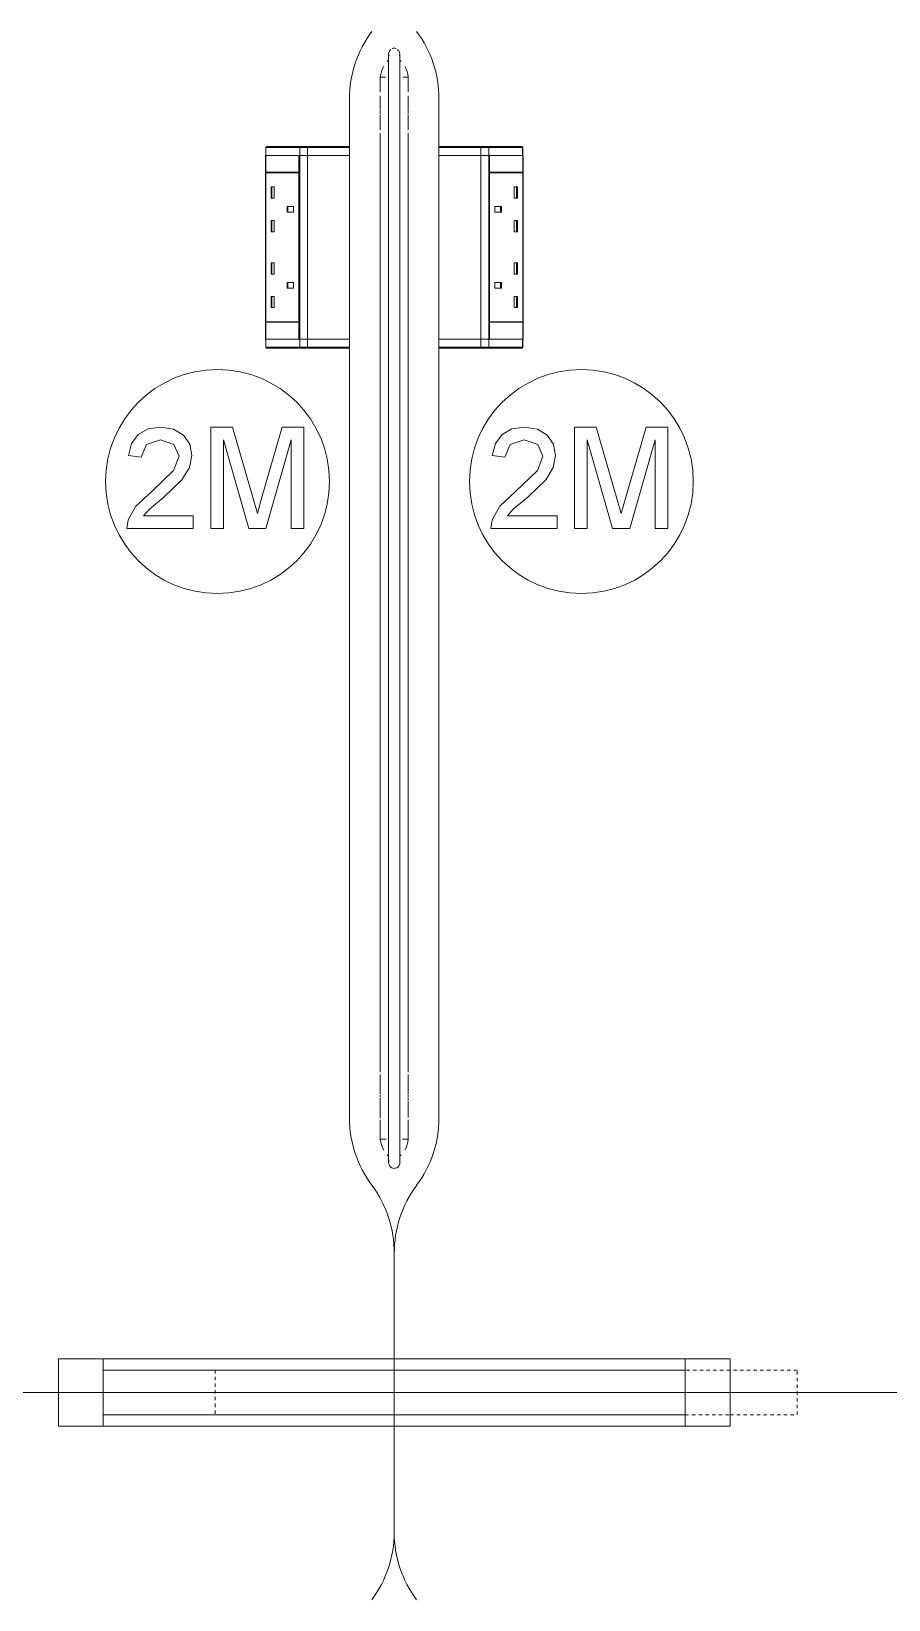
# Model space of a CAD drawing. Header units: millimetres. Extents: x 155927 to 317870, y -36033 to 97293.
# Drawn here: x 186019 to 186785, y 31223 to 32623 of the extents above; entities that cross this region are included whole.
import ezdxf

# ---------------------------------------------------------------- set-up
doc = ezdxf.new("R2010")
doc.units = ezdxf.units.MM
doc.header["$MEASUREMENT"] = 0
doc.linetypes.add('Dash', pattern=[6, 3, -3])
doc.layers.add('I-FURN', color=8, linetype='CONTINUOUS', lineweight=9)
doc.layers.add('I-FURN-HDLN', color=8, linetype='Dash', lineweight=9)

msp = doc.modelspace()

# ---------------------------------------------------------------- linework, layer by layer
at = {"layer": 'I-FURN'}
for p, q in [((186338.2, 32603.1), (186338.2, 32603.1)), ((186338.2, 32603.1), (186338.2, 32602.9)), ((186338.2, 32602.9), (186338.2, 32602.6)), ((186338.2, 32602.6), (186338.2, 32602.2)), ((186338.2, 32602.2), (186338.2, 32601.7)), ((186338.2, 32601.7), (186338.2, 32601.1)), ((186338.2, 32601.1), (186338.2, 32600.4)), ((186338.2, 32600.4), (186338.2, 32599.5)), ((186338.2, 32599.5), (186338.2, 32598.6)), ((186338.2, 32598.6), (186338.2, 32597.5)), ((186338.2, 32597.5), (186338.2, 32596.4)), ((186338.2, 32596.4), (186338.2, 32595.1)), ((186338.2, 32595.1), (186338.2, 32593.8)), ((186338.2, 32593.8), (186338.2, 32592.3)), ((186338.2, 32592.3), (186338.2, 32590.8)), ((186348.2, 32602.9), (186348.2, 32603.1)), ((186348.2, 32603.1), (186348.2, 32603.1)), ((186348.2, 32603.1), (186348.2, 32603.1)), ((186348.2, 32602.5), (186348.2, 32602.9)), ((186348.2, 32602.1), (186348.2, 32602.5)), ((186348.2, 32601.6), (186348.2, 32602.1)), ((186348.2, 32600.9), (186348.2, 32601.6)), ((186348.2, 32600.2), (186348.2, 32600.9)), ((186348.2, 32599.3), (186348.2, 32600.2)), ((186348.2, 32598.3), (186348.2, 32599.3)), ((186348.2, 32597.2), (186348.2, 32598.3)), ((186348.2, 32596.1), (186348.2, 32597.2)), ((186348.2, 32594.8), (186348.2, 32596.1)), ((186348.2, 32593.4), (186348.2, 32594.8)), ((186348.2, 32591.9), (186348.2, 32593.4)), ((186335.3, 32582.2), (186330.7, 32582.2)), ((186330.7, 32578.8), (186330.7, 32582.2)), ((186330.7, 32577.5), (186330.7, 32578.4)), ((186338.2, 32590.8), (186338.2, 32589.1)), ((186338.2, 32589.1), (186338.2, 32587.4)), ((186338.2, 32587.4), (186338.2, 32585.5)), ((186338.2, 32585.5), (186338.2, 32583.6)), ((186338.2, 32583.6), (186338.2, 32581.6)), ((186338.2, 32581.6), (186338.2, 32579.6)), ((186338.2, 32579.6), (186338.2, 32577.4)), ((186348.2, 32590.3), (186348.2, 32591.9)), ((186348.2, 32588.7), (186348.2, 32590.3)), ((186348.2, 32586.9), (186348.2, 32588.7)), ((186348.2, 32585), (186348.2, 32586.9)), ((186348.2, 32583.1), (186348.2, 32585)), ((186348.2, 32581.1), (186348.2, 32583.1)), ((186348.2, 32579), (186348.2, 32581.1)), ((186348.2, 32576.8), (186348.2, 32579)), ((186355.7, 32582.2), (186351.2, 32582.2)), ((186355.7, 32582.2), (186355.7, 32578.8)), ((186355.8, 32578.4), (186355.8, 32577.5)), ((186330.7, 32569.2), (186330.7, 32577.2)), ((186330.7, 32554.1), (186330.7, 32565.7)), ((186338.2, 32577.4), (186338.2, 32575.2)), ((186338.2, 32575.2), (186338.2, 32572.9)), ((186338.2, 32572.9), (186338.2, 32570.5)), ((186338.2, 32570.5), (186338.2, 32568.1)), ((186338.2, 32568.1), (186338.2, 32565.7)), ((186338.2, 32565.7), (186338.2, 32563.1)), ((186348.2, 32574.6), (186348.2, 32576.8)), ((186348.2, 32572.3), (186348.2, 32574.6)), ((186348.2, 32569.9), (186348.2, 32572.3)), ((186348.2, 32567.5), (186348.2, 32569.9)), ((186348.2, 32565), (186348.2, 32567.5)), ((186348.2, 32562.4), (186348.2, 32565)), ((186355.7, 32577.2), (186355.7, 32569.2)), ((186355.7, 32565.7), (186355.7, 32554.1)), ((186303.2, 32519.4), (186303.2, 32563.1)), ((186303.2, 32563.1), (186303.2, 32519.4)), ((186330.7, 32549.3), (186330.7, 32553.4)), ((186338.2, 32563.1), (186338.2, 32560.6)), ((186338.2, 32560.6), (186338.2, 32557.9)), ((186338.2, 32557.9), (186338.2, 32555.3)), ((186338.2, 32555.3), (186338.2, 32552.6)), ((186338.2, 32552.6), (186338.2, 32549.8)), ((186348.2, 32559.8), (186348.2, 32562.4)), ((186348.2, 32557.2), (186348.2, 32559.8)), ((186348.2, 32554.5), (186348.2, 32557.2)), ((186348.2, 32551.8), (186348.2, 32554.5)), ((186348.2, 32549.1), (186348.2, 32551.8)), ((186355.8, 32553.4), (186355.8, 32549.3)), ((186383.2, 32563.1), (186383.2, 32519.4)), ((186383.2, 32519.4), (186383.2, 32563.1)), ((186330.7, 32535.2), (186330.7, 32548.4)), ((186338.2, 32549.8), (186338.2, 32547.1)), ((186338.2, 32547.1), (186338.2, 32544.3)), ((186338.2, 32544.3), (186338.2, 32541.5)), ((186338.2, 32541.5), (186338.2, 32538.7)), ((186338.2, 32538.7), (186338.2, 32535.8)), ((186348.2, 32546.3), (186348.2, 32549.1)), ((186348.2, 32543.5), (186348.2, 32546.3)), ((186348.2, 32540.7), (186348.2, 32543.5)), ((186348.2, 32537.9), (186348.2, 32540.7)), ((186348.2, 32535.1), (186348.2, 32537.9)), ((186355.7, 32548.4), (186355.7, 32535.2)), ((186330.7, 31694.1), (186330.7, 32532.2)), ((186338.2, 32535.8), (186338.2, 32533)), ((186338.2, 32533), (186338.2, 32532.2)), ((186338.2, 32532.2), (186338.2, 31694.1)), ((186348.2, 32532.2), (186348.2, 32535.1)), ((186348.2, 31694.1), (186348.2, 32532.2)), ((186355.8, 32532.2), (186355.8, 31694.1)), ((186228.2, 32512.4), (186228.2, 32497.4)), ((186258, 32512.4), (186228.2, 32512.4)), ((186228.4, 32512.4), (186228.4, 32519.4)), ((186228.6, 32519.4), (186228.4, 32519.4)), ((186228.4, 32512.4), (186228.4, 32519.4)), ((186228.4, 32512.4), (186228.4, 32519.4)), ((186228.6, 32512.4), (186228.4, 32512.4)), ((186228.4, 32348.4), (186228.4, 32512.3)), ((186258.9, 32519.4), (186228.6, 32519.4)), ((186228.6, 32519.4), (186228.6, 32512.4)), ((186258.9, 32512.4), (186228.6, 32512.4)), ((186228.8, 32520.2), (186228.7, 32520.2)), ((186229.4, 32520.4), (186259.7, 32520.4)), ((186229.4, 32520.4), (186259.7, 32520.4)), ((186258, 32497.4), (186258, 32512.4)), ((186258, 32512.4), (186260.5, 32512.4)), ((186258.2, 32512.3), (186258.2, 32497.4)), ((186258.9, 32512.3), (186258.2, 32512.3)), ((186265.8, 32519.4), (186258.9, 32519.4)), ((186258.9, 32519.4), (186258.9, 32512.4)), ((186265.8, 32512.4), (186258.9, 32512.4)), ((186258.9, 32512.3), (186265.8, 32512.3)), ((186258.9, 32348.4), (186258.9, 32512.3)), ((186298.2, 32520.4), (186259.7, 32520.4)), ((186259.7, 32520.4), (186265.2, 32520.4)), ((186265.2, 32520.4), (186302.2, 32520.4)), ((186303.2, 32519.4), (186265.8, 32519.4)), ((186265.8, 32519.4), (186265.8, 32512.4)), ((186303.2, 32512.4), (186265.8, 32512.4)), ((186265.8, 32512.3), (186303.2, 32512.3)), ((186265.8, 32348.4), (186265.8, 32512.3)), ((186298.2, 32519.4), (186298.2, 32520.4)), ((186302.2, 32520.4), (186298.2, 32520.4)), ((186302.2, 32520.4), (186302.2, 32520.4)), ((186303.2, 32519.4), (186303.2, 32512.4)), ((186303.2, 32519.4), (186303.2, 32512.4)), ((186303.2, 32512.3), (186303.2, 32348.4)), ((186303.2, 32348.4), (186303.2, 32512.3)), ((186383.2, 32512.4), (186383.2, 32519.4)), ((186420.7, 32519.4), (186383.2, 32519.4)), ((186383.2, 32519.4), (186383.2, 32512.4)), ((186420.7, 32512.4), (186383.2, 32512.4)), ((186383.2, 32348.4), (186383.2, 32512.3)), ((186383.2, 32512.3), (186383.2, 32348.4)), ((186383.2, 32512.3), (186420.7, 32512.3)), ((186388.2, 32520.4), (186384.2, 32520.4)), ((186384.2, 32520.4), (186421.3, 32520.4)), ((186388.2, 32520.4), (186388.2, 32519.4)), ((186426.8, 32520.4), (186388.2, 32520.4)), ((186427.6, 32519.4), (186420.7, 32519.4)), ((186420.7, 32519.4), (186420.7, 32512.4)), ((186427.6, 32512.4), (186420.7, 32512.4)), ((186420.7, 32512.3), (186420.7, 32348.4)), ((186420.7, 32512.3), (186427.6, 32512.3)), ((186421.3, 32520.4), (186426.8, 32520.4)), ((186426.8, 32520.4), (186457.1, 32520.4)), ((186426.8, 32520.4), (186457.1, 32520.4)), ((186457.9, 32519.4), (186427.6, 32519.4)), ((186427.6, 32519.4), (186427.6, 32512.4)), ((186457.9, 32512.4), (186427.6, 32512.4)), ((186427.6, 32512.3), (186427.6, 32348.4)), ((186428.2, 32512.3), (186427.6, 32512.3)), ((186428.2, 32497.4), (186428.2, 32512.3)), ((186428.4, 32512.4), (186428.4, 32497.4)), ((186458.3, 32512.4), (186428.4, 32512.4)), ((186457.7, 32520.2), (186457.7, 32520.2)), ((186458.1, 32519.4), (186457.9, 32519.4)), ((186457.9, 32519.4), (186457.9, 32512.4)), ((186458.1, 32512.4), (186457.9, 32512.4)), ((186458.1, 32519.4), (186458.1, 32512.4)), ((186458.1, 32519.4), (186458.1, 32512.4)), ((186458.1, 32512.4), (186458.1, 32519.4)), ((186458.1, 32512.3), (186458.1, 32348.4)), ((186458.3, 32497.4), (186458.3, 32512.4)), ((186228.2, 32497.4), (186258, 32497.4)), ((186228.2, 32496.9), (186228.2, 32363.9)), ((186228.2, 32496.9), (186258, 32496.9)), ((186228.6, 32497.4), (186228.6, 32496.9)), ((186258, 32363.9), (186258, 32496.9)), ((186258.2, 32496.9), (186258.2, 32363.9)), ((186428.2, 32363.9), (186428.2, 32496.9)), ((186428.4, 32497.4), (186458.3, 32497.4)), ((186428.4, 32496.9), (186428.4, 32363.9)), ((186458.3, 32496.9), (186428.4, 32496.9)), ((186457.9, 32496.9), (186457.9, 32497.4)), ((186458.3, 32363.9), (186458.3, 32496.9)), ((186233.2, 32484.3), (186236.1, 32484.3)), ((186233.2, 32474.3), (186233.2, 32484.3)), ((186234, 32474.3), (186234, 32484.3)), ((186236.1, 32474.3), (186236.1, 32484.3)), ((186453.2, 32484.3), (186450.4, 32484.3)), ((186450.4, 32484.3), (186450.4, 32474.3)), ((186452.5, 32484.3), (186452.5, 32474.3)), ((186453.2, 32484.3), (186453.2, 32474.3)), ((186233.2, 32474.3), (186236.1, 32474.3)), ((186247.6, 32466.8), (186253.3, 32466.8)), ((186247.6, 32461.8), (186247.6, 32466.8)), ((186248.3, 32461.8), (186248.3, 32466.8)), ((186253.3, 32461.8), (186253.3, 32466.8)), ((186433.2, 32461.8), (186433.2, 32466.8)), ((186433.2, 32466.8), (186438.9, 32466.8)), ((186438.2, 32466.8), (186438.2, 32461.8)), ((186438.9, 32466.8), (186438.9, 32461.8)), ((186453.2, 32474.3), (186450.4, 32474.3)), ((186233.2, 32454.3), (186236.1, 32454.3)), ((186233.2, 32444.3), (186233.2, 32454.3)), ((186234, 32444.3), (186234, 32454.3)), ((186236.1, 32444.3), (186236.1, 32454.3)), ((186247.6, 32461.8), (186253.3, 32461.8)), ((186438.9, 32461.8), (186433.2, 32461.8)), ((186453.2, 32454.3), (186450.4, 32454.3)), ((186450.4, 32454.3), (186450.4, 32444.3)), ((186452.5, 32454.3), (186452.5, 32444.3)), ((186453.2, 32454.3), (186453.2, 32444.3)), ((186233.2, 32444.3), (186236.1, 32444.3)), ((186453.2, 32444.3), (186450.4, 32444.3)), ((186233.2, 32416.5), (186236.1, 32416.5)), ((186233.2, 32406.5), (186233.2, 32416.5)), ((186234, 32406.5), (186234, 32416.5)), ((186236.1, 32406.5), (186236.1, 32416.5)), ((186453.2, 32416.5), (186450.4, 32416.5)), ((186450.4, 32416.5), (186450.4, 32406.5)), ((186452.5, 32416.5), (186452.5, 32406.5)), ((186453.2, 32416.5), (186453.2, 32406.5)), ((186233.2, 32406.5), (186236.1, 32406.5)), ((186247.6, 32399), (186253.3, 32399)), ((186247.6, 32394), (186247.6, 32399)), ((186248.3, 32394), (186248.3, 32399)), ((186253.3, 32399), (186253.3, 32394)), ((186438.9, 32399), (186433.2, 32399)), ((186433.2, 32399), (186433.2, 32394)), ((186438.2, 32399), (186438.2, 32394)), ((186438.9, 32399), (186438.9, 32394)), ((186453.2, 32406.5), (186450.4, 32406.5)), ((186233.2, 32386.5), (186236.1, 32386.5)), ((186233.2, 32376.5), (186233.2, 32386.5)), ((186234, 32376.5), (186234, 32386.5)), ((186236.1, 32376.5), (186236.1, 32386.5)), ((186253.3, 32394), (186247.6, 32394)), ((186438.9, 32394), (186433.2, 32394)), ((186453.2, 32386.5), (186450.4, 32386.5)), ((186450.4, 32386.5), (186450.4, 32376.5)), ((186452.5, 32386.5), (186452.5, 32376.5)), ((186453.2, 32386.5), (186453.2, 32376.5)), ((186233.2, 32376.5), (186236.1, 32376.5)), ((186453.2, 32376.5), (186450.4, 32376.5)), ((186228.2, 32363.9), (186258, 32363.9)), ((186258, 32363.4), (186228.2, 32363.4)), ((186228.2, 32363.4), (186228.2, 32348.4)), ((186228.6, 32363.9), (186228.6, 32363.4)), ((186258, 32348.4), (186258, 32363.4)), ((186258.2, 32363.4), (186258.2, 32348.4)), ((186428.2, 32348.4), (186428.2, 32363.4)), ((186458.3, 32363.9), (186428.4, 32363.9)), ((186428.4, 32363.4), (186428.4, 32348.4)), ((186458.3, 32363.4), (186428.4, 32363.4)), ((186457.9, 32363.4), (186457.9, 32363.9)), ((186458.3, 32348.4), (186458.3, 32363.4)), ((186228.2, 32348.4), (186258, 32348.4)), ((186228.4, 32341.3), (186228.4, 32348.3)), ((186228.4, 32341.3), (186228.4, 32348.3)), ((186228.4, 32348.3), (186228.4, 32341.3)), ((186228.4, 32348.3), (186228.6, 32348.3)), ((186228.4, 32341.3), (186228.6, 32341.3)), ((186228.6, 32341.3), (186228.6, 32348.3)), ((186228.6, 32348.3), (186258.9, 32348.3)), ((186228.6, 32341.3), (186258.9, 32341.3)), ((186228.7, 32340.6), (186228.8, 32340.6)), ((186259.7, 32340.3), (186229.4, 32340.3)), ((186259.7, 32340.3), (186229.4, 32340.3)), ((186258.2, 32348.4), (186258.9, 32348.4)), ((186265.8, 32348.4), (186258.9, 32348.4)), ((186258.9, 32341.3), (186258.9, 32348.3)), ((186258.9, 32348.3), (186265.8, 32348.3)), ((186258.9, 32341.3), (186265.8, 32341.3)), ((186259.7, 32340.3), (186298.2, 32340.3)), ((186265.2, 32340.3), (186259.7, 32340.3)), ((186302.2, 32340.3), (186265.2, 32340.3)), ((186303.2, 32348.4), (186265.8, 32348.4)), ((186265.8, 32341.3), (186265.8, 32348.3)), ((186265.8, 32348.3), (186303.2, 32348.3)), ((186265.8, 32341.3), (186303.2, 32341.3)), ((186298.2, 32340.3), (186298.2, 32341.3)), ((186298.2, 32340.3), (186302.2, 32340.3)), ((186303.2, 32348.3), (186303.2, 32341.3)), ((186303.2, 32341.3), (186303.2, 32348.3)), ((186303.2, 31653.1), (186303.2, 32341.3)), ((186303.2, 32341.3), (186303.2, 31653.1)), ((186420.7, 32348.4), (186383.2, 32348.4)), ((186383.2, 32341.3), (186383.2, 32348.3)), ((186383.2, 32341.3), (186383.2, 32348.3)), ((186383.2, 32348.3), (186420.7, 32348.3)), ((186383.2, 32341.3), (186383.2, 31653.1)), ((186383.2, 31653.1), (186383.2, 32341.3)), ((186383.2, 32341.3), (186420.7, 32341.3)), ((186384.2, 32340.3), (186384.2, 32340.3)), ((186421.3, 32340.3), (186384.2, 32340.3)), ((186384.2, 32340.3), (186388.2, 32340.3)), ((186388.2, 32341.3), (186388.2, 32340.3)), ((186388.2, 32340.3), (186426.8, 32340.3)), ((186427.6, 32348.4), (186420.7, 32348.4)), ((186420.7, 32341.3), (186420.7, 32348.3)), ((186420.7, 32348.3), (186427.6, 32348.3)), ((186420.7, 32341.3), (186427.6, 32341.3)), ((186426.8, 32340.3), (186421.3, 32340.3)), ((186428.4, 32348.4), (186426, 32348.4)), ((186457.1, 32340.3), (186426.8, 32340.3)), ((186457.1, 32340.3), (186426.8, 32340.3)), ((186427.6, 32348.4), (186428.2, 32348.4)), ((186427.6, 32341.3), (186427.6, 32348.3)), ((186427.6, 32348.3), (186457.9, 32348.3)), ((186427.6, 32341.3), (186457.9, 32341.3)), ((186428.4, 32348.4), (186458.3, 32348.4)), ((186457.7, 32340.5), (186457.7, 32340.6)), ((186457.9, 32341.3), (186457.9, 32348.3)), ((186457.9, 32348.3), (186458.1, 32348.3)), ((186457.9, 32341.3), (186458.1, 32341.3)), ((186458.1, 32348.3), (186458.1, 32341.3)), ((186458.1, 32348.3), (186458.1, 32341.3)), ((186458.1, 32348.3), (186458.1, 32341.3)), ((186114.5, 32263.3), (186108.6, 32255.3)), ((186123.3, 32268.2), (186114.5, 32263.3)), ((186121.9, 32254.4), (186134.4, 32258.5)), ((186134.7, 32269.8), (186123.3, 32268.2)), ((186134.4, 32258.5), (186146.4, 32254.3)), ((186146.1, 32268), (186134.7, 32269.8)), ((186154.9, 32262.6), (186146.1, 32268)), ((186160.5, 32254.5), (186154.9, 32262.6)), ((186198.7, 32269.8), (186179.3, 32269.8)), ((186179.3, 32269.8), (186179.3, 32179.4)), ((186190.6, 32179.4), (186190.6, 32258.5)), ((186190.6, 32258.5), (186213.3, 32179.4)), ((186217.2, 32206.1), (186198.7, 32269.8)), ((186243.2, 32269.8), (186225, 32207.2)), ((186228.6, 32179.4), (186251.3, 32258.5)), ((186262.6, 32269.8), (186243.2, 32269.8)), ((186251.3, 32258.5), (186251.3, 32179.4)), ((186262.6, 32179.4), (186262.6, 32269.8)), ((186439.5, 32263.3), (186433.6, 32255.3)), ((186448.3, 32268.2), (186439.5, 32263.3)), ((186446.9, 32254.4), (186459.4, 32258.5)), ((186459.7, 32269.8), (186448.3, 32268.2)), ((186459.4, 32258.5), (186471.4, 32254.3)), ((186471.1, 32268), (186459.7, 32269.8)), ((186479.9, 32262.6), (186471.1, 32268)), ((186485.5, 32254.5), (186479.9, 32262.6)), ((186523.7, 32269.8), (186504.3, 32269.8)), ((186504.3, 32269.8), (186504.3, 32179.4)), ((186515.6, 32179.4), (186515.6, 32258.5)), ((186515.6, 32258.5), (186538.3, 32179.4)), ((186542.2, 32206.1), (186523.7, 32269.8)), ((186568.2, 32269.8), (186550, 32207.2)), ((186553.6, 32179.4), (186576.3, 32258.5)), ((186587.6, 32269.8), (186568.2, 32269.8)), ((186576.3, 32258.5), (186576.3, 32179.4)), ((186587.6, 32179.4), (186587.6, 32269.8)), ((186108.6, 32255.3), (186105.8, 32244.4)), ((186105.8, 32244.4), (186117.1, 32243)), ((186117.1, 32243), (186121.9, 32254.4)), ((186151, 32243.9), (186146.2, 32231.1)), ((186146.4, 32254.3), (186151, 32243.9)), ((186160.3, 32233.9), (186162.3, 32244.6)), ((186162.3, 32244.6), (186160.5, 32254.5)), ((186433.6, 32255.3), (186430.8, 32244.4)), ((186430.8, 32244.4), (186442.1, 32243)), ((186442.1, 32243), (186446.9, 32254.4)), ((186476, 32243.9), (186471.2, 32231.1)), ((186471.4, 32254.3), (186476, 32243.9)), ((186485.3, 32233.9), (186487.3, 32244.6)), ((186487.3, 32244.6), (186485.5, 32254.5)), ((186146.2, 32231.1), (186126.6, 32212.3)), ((186153.6, 32222.8), (186160.3, 32233.9)), ((186471.2, 32231.1), (186451.6, 32212.3)), ((186478.6, 32222.8), (186485.3, 32233.9)), ((186137.5, 32207.4), (186153.6, 32222.8)), ((186462.5, 32207.4), (186478.6, 32222.8)), ((186126.6, 32212.3), (186112.5, 32199.2)), ((186124.5, 32196.5), (186137.5, 32207.4)), ((186221, 32192.8), (186217.2, 32206.1)), ((186225, 32207.2), (186221, 32192.8)), ((186451.6, 32212.3), (186437.5, 32199.2)), ((186449.5, 32196.5), (186462.5, 32207.4)), ((186546, 32192.8), (186542.2, 32206.1)), ((186550, 32207.2), (186546, 32192.8)), ((186105.6, 32187.2), (186104.4, 32179.4)), ((186112.5, 32199.2), (186105.6, 32187.2)), ((186119.4, 32190.7), (186124.5, 32196.5)), ((186163.7, 32190.7), (186119.4, 32190.7)), ((186163.7, 32179.4), (186163.7, 32190.7)), ((186430.6, 32187.2), (186429.4, 32179.4)), ((186437.5, 32199.2), (186430.6, 32187.2)), ((186444.4, 32190.7), (186449.5, 32196.5)), ((186488.7, 32190.7), (186444.4, 32190.7)), ((186488.7, 32179.4), (186488.7, 32190.7)), ((186104.4, 32179.4), (186163.7, 32179.4)), ((186179.3, 32179.4), (186190.6, 32179.4)), ((186213.3, 32179.4), (186228.6, 32179.4)), ((186251.3, 32179.4), (186262.6, 32179.4)), ((186429.4, 32179.4), (186488.7, 32179.4)), ((186504.3, 32179.4), (186515.6, 32179.4)), ((186538.3, 32179.4), (186553.6, 32179.4)), ((186576.3, 32179.4), (186587.6, 32179.4)), ((186330.7, 31674.3), (186330.7, 31692)), ((186338.2, 31694.1), (186338.2, 31690.8)), ((186338.2, 31690.8), (186338.2, 31687.6)), ((186338.2, 31687.6), (186338.2, 31684.4)), ((186338.2, 31684.4), (186338.2, 31681.2)), ((186348.2, 31693.2), (186348.2, 31694.1)), ((186348.2, 31689.9), (186348.2, 31693.2)), ((186348.2, 31686.7), (186348.2, 31689.9)), ((186348.2, 31683.5), (186348.2, 31686.7)), ((186348.2, 31680.3), (186348.2, 31683.5)), ((186355.7, 31692), (186355.7, 31674.3)), ((186330.7, 31672.1), (186330.7, 31673.6)), ((186330.7, 31668.7), (186330.7, 31671.1)), ((186330.7, 31653), (186330.7, 31668.8)), ((186338.2, 31681.2), (186338.2, 31678)), ((186338.2, 31678), (186338.2, 31674.8)), ((186338.2, 31674.8), (186338.2, 31671.7)), ((186338.2, 31671.7), (186338.2, 31668.6)), ((186338.2, 31668.6), (186338.2, 31665.6)), ((186348.2, 31677.1), (186348.2, 31680.3)), ((186348.2, 31674), (186348.2, 31677.1)), ((186348.2, 31670.9), (186348.2, 31674)), ((186348.2, 31667.8), (186348.2, 31670.9)), ((186355.8, 31673.6), (186355.8, 31672.1)), ((186355.8, 31671.1), (186355.8, 31668.7)), ((186338.2, 31665.6), (186338.2, 31662.5)), ((186338.2, 31662.5), (186338.2, 31659.6)), ((186338.2, 31659.6), (186338.2, 31656.7)), ((186338.2, 31656.7), (186338.2, 31653.9)), ((186348.2, 31664.7), (186348.2, 31667.8)), ((186348.2, 31661.7), (186348.2, 31664.7)), ((186348.2, 31658.8), (186348.2, 31661.7)), ((186348.2, 31655.9), (186348.2, 31658.8)), ((186348.2, 31653.1), (186348.2, 31655.9)), ((186355.7, 31667.8), (186355.7, 31653.5)), ((186330.7, 31634.1), (186330.7, 31651.6)), ((186338.2, 31653.9), (186338.2, 31651.1)), ((186338.2, 31651.1), (186338.2, 31648.4)), ((186338.2, 31648.4), (186338.2, 31645.7)), ((186338.2, 31645.7), (186338.2, 31643.2)), ((186338.2, 31643.2), (186338.2, 31640.7)), ((186338.2, 31640.7), (186338.2, 31638.3)), ((186348.2, 31650.3), (186348.2, 31653.1)), ((186348.2, 31647.7), (186348.2, 31650.3)), ((186348.2, 31645), (186348.2, 31647.7)), ((186348.2, 31642.5), (186348.2, 31645)), ((186348.2, 31640.1), (186348.2, 31642.5)), ((186348.2, 31637.7), (186348.2, 31640.1)), ((186355.7, 31651.6), (186355.7, 31634.1)), ((186330.7, 31638.6), (186330.7, 31639.7)), ((186330.7, 31634.1), (186336, 31634.1)), ((186338.2, 31638.3), (186338.2, 31636)), ((186338.2, 31636), (186338.2, 31633.8)), ((186338.2, 31633.8), (186338.2, 31631.7)), ((186338.2, 31631.7), (186338.2, 31629.7)), ((186338.2, 31629.7), (186338.2, 31627.8)), ((186338.2, 31627.8), (186338.2, 31626)), ((186348.2, 31635.4), (186348.2, 31637.7)), ((186348.2, 31633.2), (186348.2, 31635.4)), ((186348.2, 31631.1), (186348.2, 31633.2)), ((186348.2, 31629.2), (186348.2, 31631.1)), ((186348.2, 31627.3), (186348.2, 31629.2)), ((186348.2, 31625.5), (186348.2, 31627.3)), ((186350.5, 31634.1), (186355.7, 31634.1)), ((186355.8, 31639.7), (186355.8, 31638.6)), ((186338.2, 31626), (186338.2, 31624.3)), ((186338.2, 31624.3), (186338.2, 31622.7)), ((186338.2, 31622.7), (186338.2, 31621.2)), ((186338.2, 31621.2), (186338.2, 31619.9)), ((186338.2, 31619.9), (186338.2, 31618.6)), ((186338.2, 31618.6), (186338.2, 31617.5)), ((186338.2, 31617.5), (186338.2, 31616.5)), ((186338.2, 31616.5), (186338.2, 31615.7)), ((186338.2, 31615.7), (186338.2, 31614.9)), ((186338.2, 31614.9), (186338.2, 31614.3)), ((186338.2, 31614.3), (186338.2, 31613.8)), ((186338.2, 31613.8), (186338.2, 31613.5)), ((186338.2, 31613.5), (186338.2, 31613.2)), ((186338.2, 31613.2), (186338.2, 31613.1)), ((186338.2, 31613.1), (186338.2, 31613.1)), ((186348.2, 31623.8), (186348.2, 31625.5)), ((186348.2, 31622.3), (186348.2, 31623.8)), ((186348.2, 31620.9), (186348.2, 31622.3)), ((186348.2, 31619.5), (186348.2, 31620.9)), ((186348.2, 31618.3), (186348.2, 31619.5)), ((186348.2, 31617.3), (186348.2, 31618.3)), ((186348.2, 31616.3), (186348.2, 31617.3)), ((186348.2, 31615.5), (186348.2, 31616.3)), ((186348.2, 31614.8), (186348.2, 31615.5)), ((186348.2, 31614.2), (186348.2, 31614.8)), ((186348.2, 31613.7), (186348.2, 31614.2)), ((186348.2, 31613.4), (186348.2, 31613.7)), ((186348.2, 31613.2), (186348.2, 31613.4)), ((186348.2, 31613.1), (186348.2, 31613.2)), ((186343.2, 31532), (186343.2, 31408.1)), ((186343.2, 31408.1), (186343.2, 31532)), ((186343.2, 31408.1), (186343.2, 31532)), ((186343.2, 31532), (186343.2, 31408.1)), ((186083.2, 31438.1), (186043.2, 31438.1)), ((186043.2, 31438.1), (186643.2, 31438.1)), ((186043.2, 31438.1), (186043.2, 31378.1)), ((186043.2, 31438.1), (186043.2, 31378.1)), ((186603.2, 31438.1), (186083.2, 31438.1)), ((186083.2, 31438.1), (186083.2, 31428.1)), ((186083.2, 31438.1), (186083.2, 31378.1)), ((186643.2, 31438.1), (186603.2, 31438.1)), ((186603.2, 31438.1), (186603.2, 31378.1)), ((186603.2, 31438.1), (186603.2, 31428.1)), ((186643.2, 31378.1), (186643.2, 31438.1)), ((186643.2, 31438.1), (186643.2, 31378.1)), ((186603.2, 31428.1), (186083.2, 31428.1)), ((186083.2, 31428.1), (186083.2, 31388.1)), ((186603.2, 31388.1), (186603.2, 31428.1)), ((185543.2, 31408.1), (186343.2, 31408.1)), ((186343.2, 31408.1), (185543.2, 31408.1)), ((186343.2, 31408.1), (185543.2, 31408.1)), ((185543.2, 31408.1), (186343.2, 31408.1)), ((186343.2, 31408.1), (187143.2, 31408.1)), ((187143.2, 31408.1), (186343.2, 31408.1)), ((187143.2, 31408.1), (186343.2, 31408.1)), ((186343.2, 31408.1), (186343.2, 31283.1)), ((186343.2, 31283.1), (186343.2, 31408.1)), ((186343.2, 31408.1), (187143.2, 31408.1)), ((186343.2, 31283.1), (186343.2, 31408.1)), ((186343.2, 31408.1), (186343.2, 31283.1)), ((186083.2, 31388.1), (186083.2, 31378.1)), ((186083.2, 31388.1), (186603.2, 31388.1)), ((186603.2, 31388.1), (186603.2, 31378.1)), ((186643.2, 31378.1), (186043.2, 31378.1)), ((186043.2, 31378.1), (186083.2, 31378.1)), ((186083.2, 31378.1), (186603.2, 31378.1)), ((186603.2, 31378.1), (186643.2, 31378.1))]:
    msp.add_line(p, q, dxfattribs=at)
at = {"layer": 'I-FURN', "flags": 128}
for points in [[(186228.5, 32519.9), (186228.5, 32519.9), (186228.5, 32519.9), (186228.5, 32519.8), (186228.5, 32519.8), (186228.4, 32519.8), (186228.4, 32519.7), (186228.4, 32519.7), (186228.4, 32519.7), (186228.4, 32519.6), (186228.4, 32519.6), (186228.4, 32519.5), (186228.4, 32519.5), (186228.4, 32519.5), (186228.4, 32519.4)], [(186259.7, 32520.4), (186259.8, 32520.4), (186259.9, 32520.4), (186260, 32520.4), (186260.1, 32520.4), (186260.2, 32520.4), (186260.3, 32520.4), (186260.4, 32520.4), (186260.6, 32520.4), (186260.7, 32520.4), (186260.8, 32520.4), (186261, 32520.4), (186261.1, 32520.4), (186261.2, 32520.4), (186261.4, 32520.4), (186261.5, 32520.4), (186261.7, 32520.4), (186261.8, 32520.4), (186262, 32520.4), (186262.2, 32520.4), (186262.3, 32520.4), (186262.5, 32520.4), (186262.6, 32520.4), (186262.8, 32520.4), (186262.9, 32520.4), (186263.1, 32520.4), (186263.3, 32520.4), (186263.4, 32520.4), (186263.6, 32520.4), (186263.7, 32520.4), (186263.9, 32520.4), (186264.1, 32520.4), (186264.2, 32520.4), (186264.4, 32520.4), (186264.5, 32520.4), (186264.7, 32520.4), (186264.8, 32520.4), (186264.9, 32520.4), (186265.1, 32520.4), (186265.2, 32520.4)], [(186265.2, 32520.4), (186268, 32520.4), (186270.7, 32520.4), (186273.3, 32520.4), (186275.8, 32520.4), (186278.3, 32520.4), (186280.6, 32520.4), (186282.8, 32520.4), (186284.9, 32520.4), (186286.9, 32520.4), (186288.9, 32520.4), (186290.6, 32520.4), (186292.3, 32520.4), (186293.9, 32520.4), (186295.3, 32520.4), (186296.6, 32520.4), (186297.8, 32520.4), (186298.8, 32520.4), (186299.7, 32520.4), (186300.5, 32520.4), (186301.1, 32520.4), (186301.7, 32520.4), (186302, 32520.4), (186302.2, 32520.4)], [(186302.2, 32520.4), (186302.2, 32520.4), (186302.2, 32520.4), (186302.2, 32520.4), (186302.2, 32520.4), (186302.2, 32520.4), (186302.1, 32520.4), (186302.1, 32520.4), (186302, 32520.4), (186302, 32520.4), (186301.9, 32520.4), (186301.9, 32520.4), (186301.8, 32520.4), (186301.7, 32520.4), (186301.6, 32520.4), (186301.5, 32520.4), (186301.4, 32520.4), (186301.3, 32520.4), (186301.2, 32520.4), (186301.1, 32520.4), (186301, 32520.4), (186300.9, 32520.4), (186300.8, 32520.4), (186300.7, 32520.4), (186300.5, 32520.4), (186300.4, 32520.4), (186300.3, 32520.4), (186300.1, 32520.4), (186300, 32520.4), (186299.8, 32520.4), (186299.7, 32520.4), (186299.5, 32520.4), (186299.4, 32520.4), (186299.2, 32520.4), (186299.1, 32520.4), (186298.9, 32520.4), (186298.8, 32520.4), (186298.6, 32520.4), (186298.4, 32520.4), (186298.3, 32520.4), (186298.2, 32520.4)], [(186303.2, 32519.4), (186303.2, 32519.5), (186303.2, 32519.5), (186303.2, 32519.6), (186303.2, 32519.6), (186303.2, 32519.6), (186303.2, 32519.7), (186303.2, 32519.7), (186303.2, 32519.8), (186303.2, 32519.8), (186303.2, 32519.8), (186303.1, 32519.9), (186303.1, 32519.9), (186303.1, 32519.9), (186303.1, 32520), (186303.1, 32520), (186303, 32520), (186303, 32520.1), (186303, 32520.1), (186303, 32520.1), (186302.9, 32520.2), (186302.9, 32520.2), (186302.9, 32520.2), (186302.8, 32520.2), (186302.8, 32520.3), (186302.8, 32520.3), (186302.7, 32520.3), (186302.7, 32520.3), (186302.7, 32520.3), (186302.6, 32520.4), (186302.6, 32520.4), (186302.6, 32520.4), (186302.5, 32520.4), (186302.5, 32520.4), (186302.4, 32520.4), (186302.4, 32520.4), (186302.4, 32520.4), (186302.3, 32520.4), (186302.3, 32520.4), (186302.2, 32520.4), (186302.2, 32520.4)], [(186384.2, 32520.4), (186384.2, 32520.4), (186384.1, 32520.4), (186384.1, 32520.4), (186384.1, 32520.4), (186384, 32520.4), (186384, 32520.4), (186383.9, 32520.4), (186383.9, 32520.4), (186383.9, 32520.4), (186383.8, 32520.4), (186383.8, 32520.3), (186383.8, 32520.3), (186383.7, 32520.3), (186383.7, 32520.3), (186383.7, 32520.3), (186383.6, 32520.2), (186383.6, 32520.2), (186383.6, 32520.2), (186383.5, 32520.2), (186383.5, 32520.1), (186383.5, 32520.1), (186383.4, 32520.1), (186383.4, 32520), (186383.4, 32520), (186383.4, 32520), (186383.4, 32519.9), (186383.3, 32519.9), (186383.3, 32519.9), (186383.3, 32519.8), (186383.3, 32519.8), (186383.3, 32519.8), (186383.3, 32519.7), (186383.3, 32519.7), (186383.2, 32519.7), (186383.2, 32519.6), (186383.2, 32519.6), (186383.2, 32519.5), (186383.2, 32519.5), (186383.2, 32519.5), (186383.2, 32519.4)], [(186388.2, 32520.4), (186388.1, 32520.4), (186387.9, 32520.4), (186387.7, 32520.4), (186387.6, 32520.4), (186387.4, 32520.4), (186387.3, 32520.4), (186387.1, 32520.4), (186387, 32520.4), (186386.8, 32520.4), (186386.7, 32520.4), (186386.5, 32520.4), (186386.4, 32520.4), (186386.2, 32520.4), (186386.1, 32520.4), (186386, 32520.4), (186385.8, 32520.4), (186385.7, 32520.4), (186385.6, 32520.4), (186385.5, 32520.4), (186385.4, 32520.4), (186385.2, 32520.4), (186385.1, 32520.4), (186385, 32520.4), (186384.9, 32520.4), (186384.9, 32520.4), (186384.8, 32520.4), (186384.7, 32520.4), (186384.6, 32520.4), (186384.6, 32520.4), (186384.5, 32520.4), (186384.4, 32520.4), (186384.4, 32520.4), (186384.3, 32520.4), (186384.3, 32520.4), (186384.3, 32520.4), (186384.3, 32520.4), (186384.2, 32520.4), (186384.2, 32520.4), (186384.2, 32520.4)], [(186384.2, 32520.4), (186384.2, 32520.4), (186384.2, 32520.4)], [(186384.2, 32520.4), (186384.5, 32520.4), (186384.9, 32520.4), (186385.5, 32520.4), (186386.2, 32520.4), (186387, 32520.4), (186387.9, 32520.4), (186389, 32520.4), (186390.2, 32520.4), (186391.5, 32520.4), (186393, 32520.4), (186394.6, 32520.4), (186396.3, 32520.4), (186398.1, 32520.4), (186400, 32520.4), (186402.1, 32520.4), (186404.2, 32520.4), (186406.5, 32520.4), (186408.8, 32520.4), (186411.3, 32520.4), (186413.8, 32520.4), (186416.5, 32520.4), (186419.2, 32520.4), (186421.3, 32520.4)], [(186421.3, 32520.4), (186421.4, 32520.4), (186421.5, 32520.4), (186421.7, 32520.4), (186421.8, 32520.4), (186422, 32520.4), (186422.1, 32520.4), (186422.3, 32520.4), (186422.4, 32520.4), (186422.6, 32520.4), (186422.7, 32520.4), (186422.9, 32520.4), (186423, 32520.4), (186423.2, 32520.4), (186423.3, 32520.4), (186423.5, 32520.4), (186423.7, 32520.4), (186423.8, 32520.4), (186424, 32520.4), (186424.1, 32520.4), (186424.3, 32520.4), (186424.5, 32520.4), (186424.6, 32520.4), (186424.8, 32520.4), (186424.9, 32520.4), (186425.1, 32520.4), (186425.2, 32520.4), (186425.4, 32520.4), (186425.5, 32520.4), (186425.6, 32520.4), (186425.8, 32520.4), (186425.9, 32520.4), (186426, 32520.4), (186426.1, 32520.4), (186426.3, 32520.4), (186426.4, 32520.4), (186426.5, 32520.4), (186426.6, 32520.4), (186426.7, 32520.4), (186426.8, 32520.4)], [(186458.1, 32519.4), (186458.1, 32519.5), (186458.1, 32519.5), (186458.1, 32519.6), (186458.1, 32519.6), (186458, 32519.6), (186458, 32519.7), (186458, 32519.7), (186458, 32519.8), (186458, 32519.8), (186458, 32519.8), (186458, 32519.9), (186458, 32519.9), (186457.9, 32519.9)], [(186228.4, 32341.3), (186228.4, 32341.3), (186228.4, 32341.2), (186228.4, 32341.2), (186228.4, 32341.2), (186228.4, 32341.1), (186228.4, 32341.1), (186228.4, 32341), (186228.4, 32341), (186228.5, 32341), (186228.5, 32340.9), (186228.5, 32340.9), (186228.5, 32340.9), (186228.5, 32340.8)], [(186265.2, 32340.3), (186265.1, 32340.3), (186264.9, 32340.3), (186264.8, 32340.3), (186264.7, 32340.3), (186264.5, 32340.3), (186264.4, 32340.3), (186264.2, 32340.3), (186264.1, 32340.3), (186263.9, 32340.3), (186263.7, 32340.3), (186263.6, 32340.3), (186263.4, 32340.3), (186263.3, 32340.3), (186263.1, 32340.3), (186262.9, 32340.3), (186262.8, 32340.3), (186262.6, 32340.3), (186262.5, 32340.3), (186262.3, 32340.3), (186262.2, 32340.3), (186262, 32340.3), (186261.8, 32340.3), (186261.7, 32340.3), (186261.5, 32340.3), (186261.4, 32340.3), (186261.2, 32340.3), (186261.1, 32340.3), (186261, 32340.3), (186260.8, 32340.3), (186260.7, 32340.3), (186260.6, 32340.3), (186260.4, 32340.3), (186260.3, 32340.3), (186260.2, 32340.3), (186260.1, 32340.3), (186260, 32340.3), (186259.9, 32340.3), (186259.8, 32340.3), (186259.7, 32340.3)], [(186302.2, 32340.3), (186302, 32340.3), (186301.5, 32340.3), (186301, 32340.3), (186300.3, 32340.3), (186299.5, 32340.3), (186298.5, 32340.3), (186297.5, 32340.3), (186296.3, 32340.3), (186294.9, 32340.3), (186293.5, 32340.3), (186291.9, 32340.3), (186290.2, 32340.3), (186288.4, 32340.3), (186286.4, 32340.3), (186284.4, 32340.3), (186282.2, 32340.3), (186280, 32340.3), (186277.6, 32340.3), (186275.2, 32340.3), (186272.6, 32340.3), (186270, 32340.3), (186267.3, 32340.3), (186265.2, 32340.3)], [(186298.2, 32340.3), (186298.4, 32340.3), (186298.6, 32340.3), (186298.7, 32340.3), (186298.9, 32340.3), (186299, 32340.3), (186299.2, 32340.3), (186299.3, 32340.3), (186299.5, 32340.3), (186299.6, 32340.3), (186299.8, 32340.3), (186299.9, 32340.3), (186300.1, 32340.3), (186300.2, 32340.3), (186300.4, 32340.3), (186300.5, 32340.3), (186300.6, 32340.3), (186300.8, 32340.3), (186300.9, 32340.3), (186301, 32340.3), (186301.1, 32340.3), (186301.2, 32340.3), (186301.3, 32340.3), (186301.4, 32340.3), (186301.5, 32340.3), (186301.6, 32340.3), (186301.7, 32340.3), (186301.8, 32340.3), (186301.8, 32340.3), (186301.9, 32340.3), (186302, 32340.3), (186302, 32340.3), (186302.1, 32340.3), (186302.1, 32340.3), (186302.1, 32340.3), (186302.2, 32340.3), (186302.2, 32340.3), (186302.2, 32340.3), (186302.2, 32340.3), (186302.2, 32340.3)], [(186302.2, 32340.3), (186302.3, 32340.3), (186302.3, 32340.3), (186302.4, 32340.3), (186302.4, 32340.3), (186302.4, 32340.3), (186302.5, 32340.3), (186302.5, 32340.4), (186302.6, 32340.4), (186302.6, 32340.4), (186302.6, 32340.4), (186302.7, 32340.4), (186302.7, 32340.4), (186302.7, 32340.5), (186302.8, 32340.5), (186302.8, 32340.5), (186302.8, 32340.5), (186302.9, 32340.5), (186302.9, 32340.6), (186302.9, 32340.6), (186303, 32340.6), (186303, 32340.7), (186303, 32340.7), (186303, 32340.7), (186303.1, 32340.7), (186303.1, 32340.8), (186303.1, 32340.8), (186303.1, 32340.8), (186303.1, 32340.9), (186303.2, 32340.9), (186303.2, 32341), (186303.2, 32341), (186303.2, 32341), (186303.2, 32341.1), (186303.2, 32341.1), (186303.2, 32341.2), (186303.2, 32341.2), (186303.2, 32341.2), (186303.2, 32341.3), (186303.2, 32341.3), (186303.2, 32341.3)], [(186302.2, 32340.3), (186302.2, 32340.3), (186302.2, 32340.3)], [(186383.2, 32341.3), (186383.2, 32341.3), (186383.2, 32341.2), (186383.2, 32341.2), (186383.2, 32341.2), (186383.2, 32341.1), (186383.2, 32341.1), (186383.3, 32341), (186383.3, 32341), (186383.3, 32341), (186383.3, 32340.9), (186383.3, 32340.9), (186383.3, 32340.9), (186383.4, 32340.8), (186383.4, 32340.8), (186383.4, 32340.8), (186383.4, 32340.7), (186383.4, 32340.7), (186383.5, 32340.7), (186383.5, 32340.6), (186383.5, 32340.6), (186383.6, 32340.6), (186383.6, 32340.6), (186383.6, 32340.5), (186383.6, 32340.5), (186383.7, 32340.5), (186383.7, 32340.5), (186383.7, 32340.4), (186383.8, 32340.4), (186383.8, 32340.4), (186383.9, 32340.4), (186383.9, 32340.4), (186383.9, 32340.4), (186384, 32340.4), (186384, 32340.3), (186384, 32340.3), (186384.1, 32340.3), (186384.1, 32340.3), (186384.2, 32340.3), (186384.2, 32340.3), (186384.2, 32340.3)], [(186421.3, 32340.3), (186418.5, 32340.3), (186415.8, 32340.3), (186413.2, 32340.3), (186410.6, 32340.3), (186408.2, 32340.3), (186405.9, 32340.3), (186403.6, 32340.3), (186401.5, 32340.3), (186399.5, 32340.3), (186397.6, 32340.3), (186395.8, 32340.3), (186394.1, 32340.3), (186392.6, 32340.3), (186391.2, 32340.3), (186389.9, 32340.3), (186388.7, 32340.3), (186387.7, 32340.3), (186386.7, 32340.3), (186386, 32340.3), (186385.3, 32340.3), (186384.8, 32340.3), (186384.4, 32340.3), (186384.2, 32340.3)], [(186384.2, 32340.3), (186384.2, 32340.3), (186384.2, 32340.3), (186384.2, 32340.3), (186384.3, 32340.3), (186384.3, 32340.3), (186384.3, 32340.3), (186384.4, 32340.3), (186384.4, 32340.3), (186384.5, 32340.3), (186384.5, 32340.3), (186384.6, 32340.3), (186384.7, 32340.3), (186384.7, 32340.3), (186384.8, 32340.3), (186384.9, 32340.3), (186385, 32340.3), (186385.1, 32340.3), (186385.2, 32340.3), (186385.3, 32340.3), (186385.4, 32340.3), (186385.5, 32340.3), (186385.7, 32340.3), (186385.8, 32340.3), (186385.9, 32340.3), (186386.1, 32340.3), (186386.2, 32340.3), (186386.3, 32340.3), (186386.5, 32340.3), (186386.6, 32340.3), (186386.8, 32340.3), (186386.9, 32340.3), (186387.1, 32340.3), (186387.2, 32340.3), (186387.4, 32340.3), (186387.5, 32340.3), (186387.7, 32340.3), (186387.9, 32340.3), (186388, 32340.3), (186388.2, 32340.3), (186388.2, 32340.3)], [(186426.8, 32340.3), (186426.7, 32340.3), (186426.6, 32340.3), (186426.5, 32340.3), (186426.4, 32340.3), (186426.3, 32340.3), (186426.1, 32340.3), (186426, 32340.3), (186425.9, 32340.3), (186425.8, 32340.3), (186425.6, 32340.3), (186425.5, 32340.3), (186425.4, 32340.3), (186425.2, 32340.3), (186425.1, 32340.3), (186424.9, 32340.3), (186424.8, 32340.3), (186424.6, 32340.3), (186424.5, 32340.3), (186424.3, 32340.3), (186424.1, 32340.3), (186424, 32340.3), (186423.8, 32340.3), (186423.7, 32340.3), (186423.5, 32340.3), (186423.3, 32340.3), (186423.2, 32340.3), (186423, 32340.3), (186422.9, 32340.3), (186422.7, 32340.3), (186422.6, 32340.3), (186422.4, 32340.3), (186422.3, 32340.3), (186422.1, 32340.3), (186422, 32340.3), (186421.8, 32340.3), (186421.7, 32340.3), (186421.5, 32340.3), (186421.4, 32340.3), (186421.3, 32340.3)], [(186457.9, 32340.8), (186457.9, 32340.8), (186458, 32340.9), (186458, 32340.9), (186458, 32341), (186458, 32341), (186458, 32341), (186458, 32341.1), (186458, 32341.1), (186458.1, 32341.2), (186458.1, 32341.2), (186458.1, 32341.2), (186458.1, 32341.3), (186458.1, 32341.3), (186458.1, 32341.3)]]:
    msp.add_lwpolyline(points, dxfattribs=at)
at = {"layer": 'I-FURN'}
for centre, radius, start, end in [((186403.2, 32563.1), 100, 143.1301, 180), ((186403.2, 32563.1), 100, 143.1301, 180), ((186283.2, 32563.1), 100, 0, 36.8699), ((186283.2, 32563.1), 100, 0, 36.8699), ((186343.2, 32603.1), 5, 127.2751, 201.8252), ((186343.2, 32603.1), 5, 67.635, 112.365), ((186343.2, 32603.1), 5, 338.1748, 52.7249), ((186354.2, 32579.9), 23.6, 149.1436, 174.3336), ((186343.2, 32590.3), 8.51, 125.5405, 136.5486), ((186343.2, 32590.3), 8.51, 43.4514, 54.4595), ((186332.3, 32579.9), 23.6, 5.6664, 30.8564), ((186229.4, 32519.4), 1, 90, 105.3522), ((186457.1, 32519.4), 1, 74.6478, 90), ((186229.4, 32341.3), 1, 254.6478, 270), ((186457.1, 32341.3), 1, 270, 285.3522), ((186185.4, 32221.3), 100, 0, 180), ((186510.4, 32221.3), 100, 0, 180), ((186185.4, 32221.3), 100, 180, 0), ((186510.4, 32221.3), 100, 180, 0), ((186403.2, 31653.1), 100, 180, 216.8699), ((186403.2, 31653.1), 100, 180, 216.8699), ((186283.2, 31653.1), 100, 323.1301, 0), ((186283.2, 31653.1), 100, 323.1301, 0), ((186354.2, 31636.4), 23.6, 185.6664, 210.8564), ((186332.3, 31636.4), 23.6, 329.1436, 354.3336), ((186343.2, 31626), 8.51, 223.4514, 234.4595), ((186343.2, 31613.1), 5, 158.1748, 6.9152), ((186343.2, 31626), 8.51, 305.5405, 316.5486), ((186243.2, 31533.1), 100, 359.3744, 36.8699), ((186243.2, 31533.1), 100, 359.3744, 36.8699), ((186443.3, 31533.1), 100, 143.1301, 180.6256), ((186443.3, 31533.1), 100, 143.1301, 180.6256), ((186243.2, 31283.1), 100, 323.1301, 0), ((186243.2, 31283.1), 100, 323.1301, 0), ((186443.2, 31283.1), 100, 180, 216.8699), ((186443.2, 31283.1), 100, 180, 216.8699)]:
    msp.add_arc(centre, radius, start, end, dxfattribs=at)
at = {"layer": 'I-FURN', "extrusion": (0, 0, -1)}
for centre, major_axis, ratio, start_param, end_param in [((186229.4, 32519.4), (0, 1), 0.819152, 4.712389, 6.283185), ((186259.7, 32519.4), (0, 1), 0.819152, 4.712389, 6.283185), ((186265.2, 32519.4), (0, 1), 0.56467, 0, 1.570796), ((186302.2, 32519.4), (0, 1), 0.998113, 0, 1.570796), ((186384.2, 32519.4), (0, -1), 0.998113, 1.570796, 3.141593), ((186421.3, 32519.4), (0, -1), 0.56467, 1.570796, 3.141593), ((186426.8, 32519.4), (0, -1), 0.819152, 3.141593, 4.712389), ((186457.1, 32519.4), (0, 1), 0.819152, 0, 1.570796), ((186229.4, 32341.3), (0, -1), 0.819152, 0, 1.570796), ((186259.7, 32341.3), (0, 1), 0.819152, 3.141593, 4.712389), ((186265.2, 32341.3), (0, 1), 0.56467, 1.570796, 3.141593), ((186302.2, 32341.3), (0, 1), 0.998113, 1.570796, 3.141593), ((186384.2, 32341.3), (0, -1), 0.998113, 0, 1.570796), ((186421.3, 32341.3), (0, -1), 0.56467, 0, 1.570796), ((186426.8, 32341.3), (0, -1), 0.819152, 4.712389, 6.283185), ((186457.1, 32341.3), (0, -1), 0.819152, 4.712389, 6.283185)]:
    msp.add_ellipse(centre, major_axis=major_axis, ratio=ratio, start_param=start_param, end_param=end_param, dxfattribs=at)
at = {"layer": 'I-FURN-HDLN'}
for p, q in [((186183.2, 31428.1), (186183.2, 31388.1)), ((186643.2, 31428.1), (186183.2, 31428.1)), ((186703.2, 31428.1), (186643.2, 31428.1)), ((186703.2, 31388.1), (186703.2, 31428.1)), ((186183.2, 31388.1), (186643.2, 31388.1)), ((186643.2, 31388.1), (186703.2, 31388.1))]:
    msp.add_line(p, q, dxfattribs=at)

doc.saveas('drawing.dxf')
